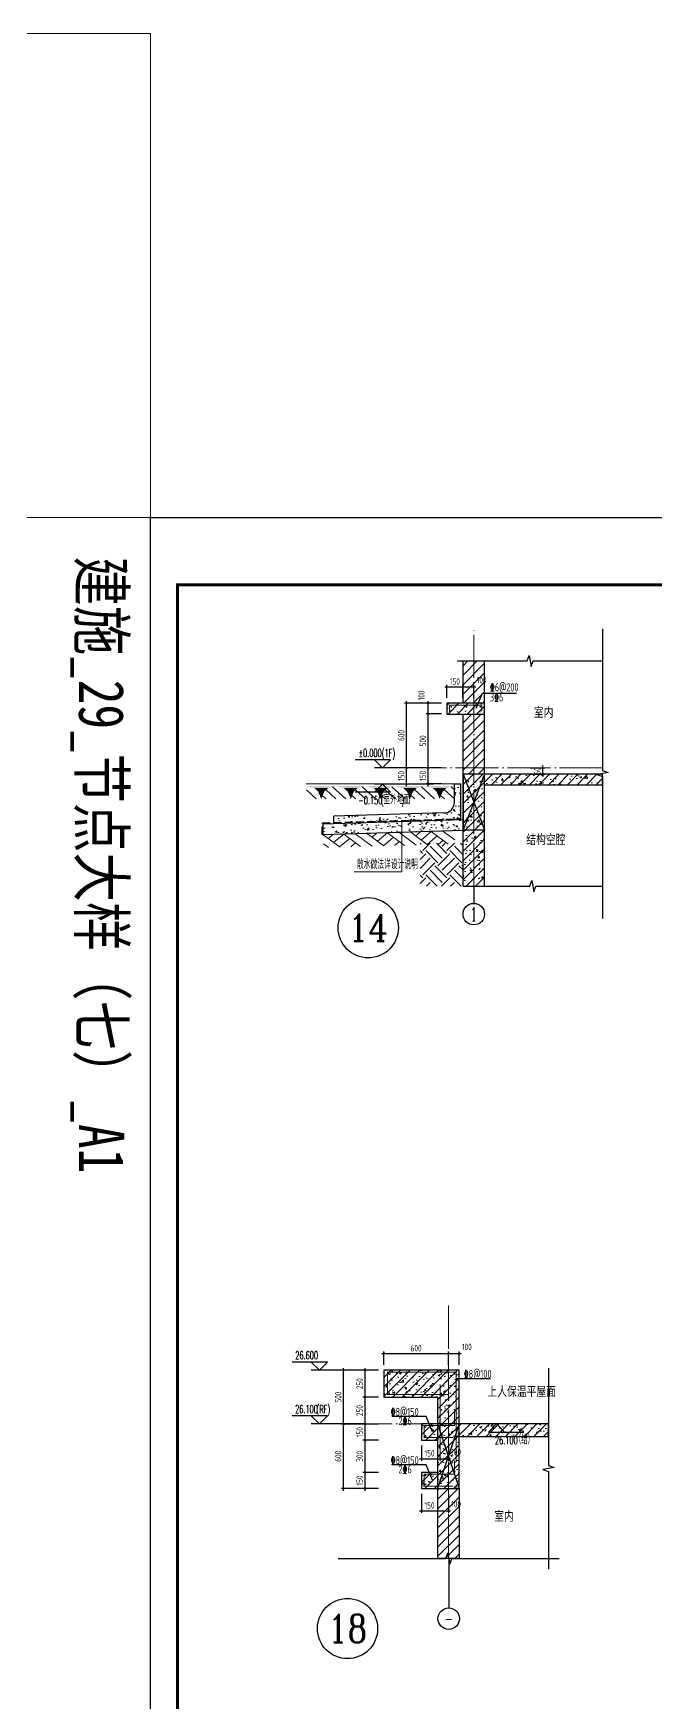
# Model space of a CAD drawing. Extents: x -812054 to 22247, y -644080 to 1003627.
# Drawn here: x -25405 to -19619, y -219673 to -204160 of the extents above; entities that cross this region are included whole.
import ezdxf
from ezdxf.enums import TextEntityAlignment as Align

# ---------------------------------------------------------------- set-up
doc = ezdxf.new("R2010")
doc.units = 0
doc.header["$LTSCALE"] = 1000
doc.linetypes.add('DASH', pattern=[0.35, 0.25, -0.1])
doc.linetypes.add('DOTE', pattern=[2.42, 2, -0.2, 0.02, -0.2])
doc.layers.get('0').update_dxf_attribs({"linetype": 'CONTINUOUS'})
doc.layers.get('DEFPOINTS').update_dxf_attribs({"linetype": 'CONTINUOUS'})
for name, color, linetype in [('A-AXIS_TEXT', 7, 'CONTINUOUS'), ('AXIS', 3, 'CONTINUOUS'), ('COLUMN', 4, 'CONTINUOUS'), ('DIM', 2, 'CONTINUOUS'), ('DIM_ELEV', 3, 'CONTINUOUS'), ('DIM_SYMB', 3, 'CONTINUOUS'), ('PUB_TEXT', 2, 'CONTINUOUS'), ('REIN', 6, 'CONTINUOUS'), ('S-大样-砼线', 7, 'CONTINUOUS'), ('S-引出线', 40, 'CONTINUOUS'), ('TEXT', 2, 'CONTINUOUS'), ('WALL', 5, 'CONTINUOUS'), ('导图字', 7, 'CONTINUOUS')]:
    doc.layers.add(name, color=color, linetype=linetype)
for name, color, linetype, lineweight in [('AXIS_TEXT', 7, 'CONTINUOUS', 20), ('DOTE', 19, 'DOTE', 9), ('PUB_HATCH', 8, 'CONTINUOUS', 9), ('图框', 9, 'CONTINUOUS', 18), ('填充', 251, 'CONTINUOUS', 5), ('平面-排水沟', 86, 'CONTINUOUS', 15), ('立面-中轮廓线', 30, 'CONTINUOUS', 35), ('粉刷', 251, 'CONTINUOUS', 9)]:
    doc.layers.add(name, color=color, linetype=linetype, lineweight=lineweight)
doc.layers.add('yichutu', color=7, linetype='CONTINUOUS', true_color=0xffffff)
doc.styles.add('_TCH_AXIS', font='COMPLEX', dxfattribs={"bigfont": 'GBCBIG'})
doc.styles.add('_TCH_DIM', font='SIMPLEX.shx', dxfattribs={"width": 0.7, "bigfont": 'GBCBIG.shx'})
doc.styles.add('COMPLEX', font='COMPLEX')
doc.styles.add('DIM_FONT_T3', font='SIMPLEX', dxfattribs={"width": 0.705882, "bigfont": 'GBCBIG'})
doc.styles.add('TSSD_DIMENSION', font='Tssdeng.shx', dxfattribs={"width": 0.7, "bigfont": 'tssdchn.shx'})
doc.styles.add('TSSD_REIN', font='tssdeng.shx', dxfattribs={"width": 0.7, "height": 300, "bigfont": 'tssdchn.shx'})
doc.styles.add('w', font='tssdeng.shx', dxfattribs={"width": 0.8, "bigfont": 'tssdchn.shx'})
doc.styles.add('黑体', font='simhei.ttf')
doc.dimstyles.new('TSSD_20_20', dxfattribs={"dimtxt": 60, "dimasz": 20, "dimexe": 20, "dimexo": 50, "dimgap": 20, "dimtad": 1, "dimdec": 0, "dimzin": 0, "dimdsep": 46, "dimtxsty": 'TSSD_DIMENSION', "dimblk": 'ARCHTICK', "dimblk1": 'ARCHTICK', "dimblk2": 'ARCHTICK', "dimcen": 0, "dimdle": 20, "dimclrt": 7, "dimadec": 0, "dimazin": 0, "dimtfac": 1, "dimtdec": 0, "dimtix": 1, "dimtmove": 2, "dimatfit": 3, "dimfxl": 1, "dimtolj": 1, "dimtzin": 0, "dimarcsym": 0})
pattern_1 = [(50, (28072.99, 249033.25), (143.452037, -12.550427), [15, -165]), (355, (28072.99, 249033.25), (-27.750267, 150.438427), [12, -132]), (100.4514, (28084.94, 249032.2), (115.701876, 137.88791), [12.74804, -140.22842]), (46.1842, (28072.99, 249073.25), (213.44821, -33.1038), [22.5, -247.5]), (96.6356, (28090.77, 249070.5), (186.93254, 194.82357), [19.12206, -210.3426]), (351.1842, (28072.99, 249073.25), (186.93239, 194.82372), [18, -198]), (21, (28092.99, 249063.25), (119.38141, -80.52378), [15, -165]), (326, (28092.99, 249063.25), (48.663066, 145.03001), [12, -132]), (71.4514, (28102.93, 249056.54), (168.044526, 64.5061), [12.74804, -140.22842]), (37.5, (28072.986, 249033.25), (2.431971, 66.578771), [0, -130.4, 0, -134, 0, -132.5]), (7.5, (28072.986, 249033.25), (52.613907, 78.882342), [0, -76.4, 0, -127.4, 0, -50.5]), (327.5, (28028.386, 249033.25), (106.764487, -4.510974), [0, -50, 0, -156, 0, -207]), (317.5, (28008.39, 249033.25), (116.637234, 20.020996), [0, -65, 0, -103.6, 0, -147])]
pattern_2 = [(45, (-700045.335, -61179.99), (-44.1941915, 44.1941915), [])]
pattern_3 = [(45, (-700045.335, -61224.87), (-44.194174, 44.194174), []), (50, (-700045.33, -61224.87), (179.315046, -15.688034), [18.75, -206.25]), (355, (-700045.33, -61224.87), (-34.687833, 188.048033), [15, -165]), (100.4514, (-700030.4, -61226.18), (144.627345, 172.359886), [15.935047, -175.28553]), (46.1842, (-700045.33, -61174.87), (266.81026, -41.379754), [28.125, -309.375]), (96.6356, (-700023.1, -61178.32), (233.66568, 243.52947), [23.90257, -262.92825]), (351.1842, (-700045.33, -61174.87), (233.66549, 243.52965), [22.5, -247.5]), (21, (-700020.33, -61187.37), (149.226763, -100.654723), [18.75, -206.25]), (326, (-700020.33, -61187.37), (60.828833, 181.28751), [15, -165]), (71.4514, (-700007.9, -61195.76), (210.055657, 80.632624), [15.935047, -175.28553]), (37.5, (-700045.335, -61224.87), (3.039964, 83.2234635), [0, -163, 0, -167.5, 0, -165.625]), (7.5, (-700045.335, -61224.87), (65.767384, 98.602928), [0, -95.5, 0, -159.25, 0, -63.125]), (327.5, (-700101.085, -61224.87), (133.455609, -5.638718), [0, -62.5, 0, -195, 0, -258.75]), (317.5, (-700126.08, -61224.87), (145.796542, 25.026246), [0, -81.25, 0, -129.5, 0, -183.75])]

# ---------------------------------------------------------------- blocks, each defined once
blk = doc.blocks.new('GFDDDDRG')
at = {"layer": '图框'}
blk.add_lwpolyline([(923310, -107437), (923310, -159999), (893610, -159999), (893610, -107437)], close=True, dxfattribs=at)
blk.add_lwpolyline([(923310, -107437), (923310, -159999), (893610, -159999), (893610, -107437)], close=True, dxfattribs=at)
at = {"layer": '图框', "const_width": 50}
blk.add_lwpolyline([(894110, -159499), (922810, -159499), (922810, -108687), (894110, -108687)], close=True, dxfattribs=at)
blk = doc.blocks.new('yct-1051-594-26275-14850-25-1002.0')
at = {"layer": 'yichutu', "color": 7, "true_color": 0xffffff}
blk.add_lwpolyline([(0, 0), (0, 14850), (26275, 14850), (26275, 0)], close=True, dxfattribs=at)
blk = doc.blocks.new('$LINEPAT$素土夯实')
at = {"color": 0}
for p, q in [((0, -210), (210, 0)), ((120, -300), (420, 0)), ((420, 0), (608, -188)), ((495, -300), (795, 0)), ((615, 0), (705, -90)), ((210, -210), (300, -300)), ((315, -105), (502, -293)), ((705, -300), (795, -210))]:
    blk.add_line(p, q, dxfattribs=at)
blk = doc.blocks.new('$LinePat$自然土壤')
at = {"color": 0}
for p, q in [((0, -90), (71, -19)), ((0, -300), (211, -89)), ((210, -300), (286, -224)), ((420, -300), (630, -90))]:
    blk.add_line(p, q, dxfattribs=at)
for points in [[(0, 0), (630, 0), (168, -45), (462, -45)], [(168, -45), (462, -45), (252, -132), (378, -132)], [(252, -132), (378, -132), (315, -300)]]:
    blk.add_solid(points, dxfattribs=at)
blk = doc.blocks.new('sanshui')
at = {"layer": '粉刷'}
h = blk.add_hatch(dxfattribs=at)
h.set_pattern_fill('混凝土', color=256, scale=20)
h.set_pattern_definition(pattern_1)
edge = h.paths.add_edge_path()
edge.add_line((346318, 427330), (346258, 427330))
edge.add_line((346258, 427330), (346258, 427160))
edge.add_arc((346158, 427160), 100, 271.7184, 360, ccw=False)
edge.add_line((346161, 427060), (345138, 427030))
edge.add_line((345138, 427030), (345138, 426970))
edge.add_line((345138, 426970), (346318, 427005))
edge.add_line((346318, 427005), (346318, 427330))
h = blk.add_hatch(dxfattribs=at)
h.set_pattern_fill('混凝土', color=256, scale=20)
h.set_pattern_definition(pattern_1)
h.paths.add_polyline_path([(346338, 426896), (346338, 426996), (345038, 426957), (345038, 426857)])
at = {"layer": 'COLUMN'}
for p, q in [((346258, 427330), (346318, 427330)), ((346258, 427160), (346258, 427330)), ((346318, 426995), (346318, 427330)), ((346338, 426996), (345038, 426957)), ((345038, 426857), (345038, 426957)), ((346161, 427060), (345138, 427030)), ((345138, 426960), (345138, 427030)), ((346338, 426896), (345038, 426857))]:
    blk.add_line(p, q, dxfattribs=at)
blk.add_arc((346158, 427160), 100, 271.7184, 0, dxfattribs=at)
at = {"layer": '立面-中轮廓线', "linetype": 'DASH', "ltscale": 0.3}
blk.add_lwpolyline([(345028, 426857), (345028, 426966), (346318, 427005)], dxfattribs=at)
at = {"layer": '粉刷'}
blk.add_line((344881, 427330), (346258, 427330), dxfattribs=at)
at = {"layer": '粉刷', "yscale": 0.4, "zscale": 0.4}
for name, p, xscale, rotation in [('$LinePat$自然土壤', (345157, 427310), -0.4369306507241237, 359.9999999999903), ('$LinePat$自然土壤', (345432, 427310), -0.4369306507241237, 359.9999999999903), ('$LinePat$自然土壤', (345707, 427310), -0.4369306507241237, 359.9999999999903), ('$LinePat$自然土壤', (345983, 427310), -0.4369306507241237, 359.9999999999903), ('$LinePat$自然土壤', (346258, 427310), -0.4369306507241237, 359.9999999999903), ('$LINEPAT$素土夯实', (345444, 426869), -0.5117605352322558, 1.718358001643932), ('$LINEPAT$素土夯实', (345851, 426881), -0.5117605352322558, 1.718358001643932), ('$LINEPAT$素土夯实', (346258, 426893), -0.5117605352322558, 1.718358001643932)]:
    blk.add_blockref(name, p, dxfattribs=dict(at, xscale=xscale, rotation=rotation))
blk = doc.blocks.new('_ArchTick')
at = {"color": 0, "linetype": 'ByBlock', "const_width": 0.15}
blk.add_lwpolyline([(-0.5, -0.5), (0.5, 0.5)], dxfattribs=at)
blk = doc.blocks.new('*D3438')
at = {"layer": 'DEFPOINTS', "color": 0, "transparency": 16777216}
for p in [(-20835, -210985), (-20835, -211045), (-20669, -210985)]:
    blk.add_point(p, dxfattribs=at)
at = {"layer": 'DIM', "color": 0, "lineweight": -2, "transparency": 16777216}
for p, q in [((-20669, -210985), (-20669, -210965)), ((-20785, -210985), (-20649, -210985)), ((-20785, -211045), (-20649, -211045)), ((-20669, -211045), (-20669, -210985)), ((-20669, -211045), (-20669, -211065))]:
    blk.add_line(p, q, dxfattribs=at)
at = {"layer": 'DIM', "color": 0, "lineweight": -2, "transparency": 16777216, "xscale": 20, "yscale": 20, "zscale": 20}
for p, rotation in [((-20669, -210985), 270), ((-20669, -211045), 90)]:
    blk.add_blockref('_ArchTick', p, dxfattribs=dict(at, rotation=rotation))
at = {"layer": 'DIM', "color": 7, "transparency": 16777216, "insert": (-20719, -211015), "char_height": 60, "attachment_point": 5, "rotation": 90, "style": 'TSSD_DIMENSION'}
blk.add_mtext('\\A1;60', dxfattribs=at)
blk = doc.blocks.new('*D3439')
at = {"layer": 'DEFPOINTS', "color": 0, "transparency": 16777216}
for p in [(-22521, -217084), (-22221, -217084), (-22221, -217684)]:
    blk.add_point(p, dxfattribs=at)
at = {"layer": 'DIM', "color": 0, "lineweight": -2, "transparency": 16777216}
for p, q in [((-22271, -217084), (-22541, -217084)), ((-22521, -217704), (-22521, -217064)), ((-22271, -217684), (-22541, -217684))]:
    blk.add_line(p, q, dxfattribs=at)
at = {"layer": 'DIM', "color": 0, "lineweight": -2, "transparency": 16777216, "xscale": 20, "yscale": 20, "zscale": 20}
for p, rotation in [((-22521, -217084), 90), ((-22521, -217684), 270)]:
    blk.add_blockref('_ArchTick', p, dxfattribs=dict(at, rotation=rotation))
at = {"layer": 'DIM', "color": 7, "transparency": 16777216, "insert": (-22571, -217384), "char_height": 60, "attachment_point": 5, "rotation": 90, "style": 'TSSD_DIMENSION'}
blk.add_mtext('\\A1;600', dxfattribs=at)
blk = doc.blocks.new('*D3440')
at = {"layer": 'DEFPOINTS', "color": 0, "transparency": 16777216}
for p in [(-22521, -216584), (-22221, -216584), (-22221, -217084)]:
    blk.add_point(p, dxfattribs=at)
at = {"layer": 'DIM', "color": 0, "lineweight": -2, "transparency": 16777216}
for p, q in [((-22521, -217104), (-22521, -216564)), ((-22271, -216584), (-22541, -216584)), ((-22271, -217084), (-22541, -217084))]:
    blk.add_line(p, q, dxfattribs=at)
at = {"layer": 'DIM', "color": 0, "lineweight": -2, "transparency": 16777216, "xscale": 20, "yscale": 20, "zscale": 20}
for p, rotation in [((-22521, -216584), 90), ((-22521, -217084), 270)]:
    blk.add_blockref('_ArchTick', p, dxfattribs=dict(at, rotation=rotation))
at = {"layer": 'DIM', "color": 7, "transparency": 16777216, "insert": (-22571, -216834), "char_height": 60, "attachment_point": 5, "rotation": 90, "style": 'TSSD_DIMENSION'}
blk.add_mtext('\\A1;500', dxfattribs=at)
blk = doc.blocks.new('*D3441')
at = {"layer": 'DEFPOINTS', "color": 0, "transparency": 16777216}
for p in [(-21796, -217234), (-21646, -217234), (-21646, -217406)]:
    blk.add_point(p, dxfattribs=at)
at = {"layer": 'DIM', "color": 0, "lineweight": -2, "transparency": 16777216}
for p, q in [((-21796, -217284), (-21796, -217426)), ((-21646, -217284), (-21646, -217426)), ((-21816, -217406), (-21626, -217406))]:
    blk.add_line(p, q, dxfattribs=at)
at = {"layer": 'DIM', "color": 0, "lineweight": -2, "transparency": 16777216, "xscale": 20, "yscale": 20, "zscale": 20, "rotation": 180}
blk.add_blockref('_ArchTick', (-21796, -217406), dxfattribs=at)
at = {"layer": 'DIM', "color": 0, "lineweight": -2, "transparency": 16777216, "xscale": 20, "yscale": 20, "zscale": 20}
blk.add_blockref('_ArchTick', (-21646, -217406), dxfattribs=at)
at = {"layer": 'DIM', "color": 7, "transparency": 16777216, "insert": (-21721, -217356), "char_height": 60, "attachment_point": 5, "style": 'TSSD_DIMENSION'}
blk.add_mtext('\\A1;150', dxfattribs=at)
blk = doc.blocks.new('*D3442')
at = {"layer": 'DEFPOINTS', "color": 0, "transparency": 16777216}
for p in [(-21646, -217234), (-21546, -217234), (-21546, -217406)]:
    blk.add_point(p, dxfattribs=at)
at = {"layer": 'DIM', "color": 0, "lineweight": -2, "transparency": 16777216}
for p, q in [((-21646, -217284), (-21646, -217426)), ((-21546, -217284), (-21546, -217426)), ((-21666, -217406), (-21526, -217406))]:
    blk.add_line(p, q, dxfattribs=at)
at = {"layer": 'DIM', "color": 0, "lineweight": -2, "transparency": 16777216, "xscale": 20, "yscale": 20, "zscale": 20, "rotation": 180}
blk.add_blockref('_ArchTick', (-21646, -217406), dxfattribs=at)
at = {"layer": 'DIM', "color": 0, "lineweight": -2, "transparency": 16777216, "xscale": 20, "yscale": 20, "zscale": 20}
blk.add_blockref('_ArchTick', (-21546, -217406), dxfattribs=at)
at = {"layer": 'DIM', "color": 7, "transparency": 16777216, "insert": (-21474, -217343), "char_height": 60, "attachment_point": 5, "style": 'TSSD_DIMENSION'}
blk.add_mtext('\\A1;100', dxfattribs=at)
blk = doc.blocks.new('*D3443')
at = {"layer": 'DEFPOINTS', "color": 0, "transparency": 16777216}
for p in [(-21546, -216430), (-22146, -216584), (-21546, -216584)]:
    blk.add_point(p, dxfattribs=at)
at = {"layer": 'DIM', "color": 0, "lineweight": -2, "transparency": 16777216}
for p, q in [((-22146, -216534), (-22146, -216410)), ((-21546, -216534), (-21546, -216410)), ((-22166, -216430), (-21526, -216430))]:
    blk.add_line(p, q, dxfattribs=at)
at = {"layer": 'DIM', "color": 0, "lineweight": -2, "transparency": 16777216, "xscale": 20, "yscale": 20, "zscale": 20, "rotation": 180}
blk.add_blockref('_ArchTick', (-22146, -216430), dxfattribs=at)
at = {"layer": 'DIM', "color": 0, "lineweight": -2, "transparency": 16777216, "xscale": 20, "yscale": 20, "zscale": 20}
blk.add_blockref('_ArchTick', (-21546, -216430), dxfattribs=at)
at = {"layer": 'DIM', "color": 7, "transparency": 16777216, "insert": (-21846, -216380), "char_height": 60, "attachment_point": 5, "style": 'TSSD_DIMENSION'}
blk.add_mtext('\\A1;600', dxfattribs=at)
blk = doc.blocks.new('*D3444')
at = {"layer": 'DEFPOINTS', "color": 0, "transparency": 16777216}
for p in [(-21446, -216430), (-21546, -216584), (-21446, -216584)]:
    blk.add_point(p, dxfattribs=at)
at = {"layer": 'DIM', "color": 0, "lineweight": -2, "transparency": 16777216}
for p, q in [((-21546, -216534), (-21546, -216410)), ((-21446, -216534), (-21446, -216410)), ((-21566, -216430), (-21426, -216430))]:
    blk.add_line(p, q, dxfattribs=at)
at = {"layer": 'DIM', "color": 0, "lineweight": -2, "transparency": 16777216, "xscale": 20, "yscale": 20, "zscale": 20, "rotation": 180}
blk.add_blockref('_ArchTick', (-21546, -216430), dxfattribs=at)
at = {"layer": 'DIM', "color": 0, "lineweight": -2, "transparency": 16777216, "xscale": 20, "yscale": 20, "zscale": 20}
blk.add_blockref('_ArchTick', (-21446, -216430), dxfattribs=at)
at = {"layer": 'DIM', "color": 7, "transparency": 16777216, "insert": (-21374, -216367), "char_height": 60, "attachment_point": 5, "style": 'TSSD_DIMENSION'}
blk.add_mtext('\\A1;100', dxfattribs=at)
blk = doc.blocks.new('*D3445')
at = {"layer": 'DEFPOINTS', "color": 0, "transparency": 16777216}
for p in [(-21796, -217684), (-21646, -217684), (-21646, -217890)]:
    blk.add_point(p, dxfattribs=at)
at = {"layer": 'DIM', "color": 0, "lineweight": -2, "transparency": 16777216}
for p, q in [((-21796, -217734), (-21796, -217910)), ((-21646, -217734), (-21646, -217910)), ((-21816, -217890), (-21626, -217890))]:
    blk.add_line(p, q, dxfattribs=at)
at = {"layer": 'DIM', "color": 0, "lineweight": -2, "transparency": 16777216, "xscale": 20, "yscale": 20, "zscale": 20, "rotation": 180}
blk.add_blockref('_ArchTick', (-21796, -217890), dxfattribs=at)
at = {"layer": 'DIM', "color": 0, "lineweight": -2, "transparency": 16777216, "xscale": 20, "yscale": 20, "zscale": 20}
blk.add_blockref('_ArchTick', (-21646, -217890), dxfattribs=at)
at = {"layer": 'DIM', "color": 7, "transparency": 16777216, "insert": (-21721, -217840), "char_height": 60, "attachment_point": 5, "style": 'TSSD_DIMENSION'}
blk.add_mtext('\\A1;150', dxfattribs=at)
blk = doc.blocks.new('*D3446')
at = {"layer": 'DEFPOINTS', "color": 0, "transparency": 16777216}
for p in [(-21646, -217684), (-21546, -217684), (-21546, -217890)]:
    blk.add_point(p, dxfattribs=at)
at = {"layer": 'DIM', "color": 0, "lineweight": -2, "transparency": 16777216}
for p, q in [((-21646, -217734), (-21646, -217910)), ((-21546, -217734), (-21546, -217910)), ((-21666, -217890), (-21526, -217890))]:
    blk.add_line(p, q, dxfattribs=at)
at = {"layer": 'DIM', "color": 0, "lineweight": -2, "transparency": 16777216, "xscale": 20, "yscale": 20, "zscale": 20, "rotation": 180}
blk.add_blockref('_ArchTick', (-21646, -217890), dxfattribs=at)
at = {"layer": 'DIM', "color": 0, "lineweight": -2, "transparency": 16777216, "xscale": 20, "yscale": 20, "zscale": 20}
blk.add_blockref('_ArchTick', (-21546, -217890), dxfattribs=at)
at = {"layer": 'DIM', "color": 7, "transparency": 16777216, "insert": (-21474, -217828), "char_height": 60, "attachment_point": 5, "style": 'TSSD_DIMENSION'}
blk.add_mtext('\\A1;100', dxfattribs=at)
blk = doc.blocks.new('*D3447')
at = {"layer": 'DEFPOINTS', "color": 0, "transparency": 16777216}
for p in [(-22321, -216584), (-22146, -216584), (-22146, -216834)]:
    blk.add_point(p, dxfattribs=at)
at = {"layer": 'DIM', "color": 0, "lineweight": -2, "transparency": 16777216}
for p, q in [((-22321, -216854), (-22321, -216564)), ((-22196, -216584), (-22341, -216584)), ((-22196, -216834), (-22341, -216834))]:
    blk.add_line(p, q, dxfattribs=at)
at = {"layer": 'DIM', "color": 0, "lineweight": -2, "transparency": 16777216, "xscale": 20, "yscale": 20, "zscale": 20}
for p, rotation in [((-22321, -216584), 90), ((-22321, -216834), 270)]:
    blk.add_blockref('_ArchTick', p, dxfattribs=dict(at, rotation=rotation))
at = {"layer": 'DIM', "color": 7, "transparency": 16777216, "insert": (-22371, -216709), "char_height": 60, "attachment_point": 5, "rotation": 90, "style": 'TSSD_DIMENSION'}
blk.add_mtext('\\A1;250', dxfattribs=at)
blk = doc.blocks.new('*D3448')
at = {"layer": 'DEFPOINTS', "color": 0, "transparency": 16777216}
for p in [(-22321, -216834), (-22146, -216834), (-22146, -217084)]:
    blk.add_point(p, dxfattribs=at)
at = {"layer": 'DIM', "color": 0, "lineweight": -2, "transparency": 16777216}
for p, q in [((-22196, -216834), (-22341, -216834)), ((-22321, -217104), (-22321, -216814)), ((-22196, -217084), (-22341, -217084))]:
    blk.add_line(p, q, dxfattribs=at)
at = {"layer": 'DIM', "color": 0, "lineweight": -2, "transparency": 16777216, "xscale": 20, "yscale": 20, "zscale": 20}
for p, rotation in [((-22321, -216834), 90), ((-22321, -217084), 270)]:
    blk.add_blockref('_ArchTick', p, dxfattribs=dict(at, rotation=rotation))
at = {"layer": 'DIM', "color": 7, "transparency": 16777216, "insert": (-22371, -216959), "char_height": 60, "attachment_point": 5, "rotation": 90, "style": 'TSSD_DIMENSION'}
blk.add_mtext('\\A1;250', dxfattribs=at)
blk = doc.blocks.new('*D3449')
at = {"layer": 'DEFPOINTS', "color": 0, "transparency": 16777216}
for p in [(-22321, -217084), (-22146, -217084), (-22146, -217234)]:
    blk.add_point(p, dxfattribs=at)
at = {"layer": 'DIM', "color": 0, "lineweight": -2, "transparency": 16777216}
for p, q in [((-22196, -217084), (-22341, -217084)), ((-22321, -217254), (-22321, -217064)), ((-22196, -217234), (-22341, -217234))]:
    blk.add_line(p, q, dxfattribs=at)
at = {"layer": 'DIM', "color": 0, "lineweight": -2, "transparency": 16777216, "xscale": 20, "yscale": 20, "zscale": 20}
for p, rotation in [((-22321, -217084), 90), ((-22321, -217234), 270)]:
    blk.add_blockref('_ArchTick', p, dxfattribs=dict(at, rotation=rotation))
at = {"layer": 'DIM', "color": 7, "transparency": 16777216, "insert": (-22371, -217159), "char_height": 60, "attachment_point": 5, "rotation": 90, "style": 'TSSD_DIMENSION'}
blk.add_mtext('\\A1;150', dxfattribs=at)
blk = doc.blocks.new('*D3450')
at = {"layer": 'DEFPOINTS', "color": 0, "transparency": 16777216}
for p in [(-22321, -217234), (-22146, -217234), (-22146, -217534)]:
    blk.add_point(p, dxfattribs=at)
at = {"layer": 'DIM', "color": 0, "lineweight": -2, "transparency": 16777216}
for p, q in [((-22196, -217234), (-22341, -217234)), ((-22321, -217554), (-22321, -217214)), ((-22196, -217534), (-22341, -217534))]:
    blk.add_line(p, q, dxfattribs=at)
at = {"layer": 'DIM', "color": 0, "lineweight": -2, "transparency": 16777216, "xscale": 20, "yscale": 20, "zscale": 20}
for p, rotation in [((-22321, -217234), 90), ((-22321, -217534), 270)]:
    blk.add_blockref('_ArchTick', p, dxfattribs=dict(at, rotation=rotation))
at = {"layer": 'DIM', "color": 7, "transparency": 16777216, "insert": (-22371, -217384), "char_height": 60, "attachment_point": 5, "rotation": 90, "style": 'TSSD_DIMENSION'}
blk.add_mtext('\\A1;300', dxfattribs=at)
blk = doc.blocks.new('*D3451')
at = {"layer": 'DEFPOINTS', "color": 0, "transparency": 16777216}
for p in [(-22321, -217534), (-22146, -217534), (-22146, -217684)]:
    blk.add_point(p, dxfattribs=at)
at = {"layer": 'DIM', "color": 0, "lineweight": -2, "transparency": 16777216}
for p, q in [((-22196, -217534), (-22341, -217534)), ((-22321, -217704), (-22321, -217514)), ((-22196, -217684), (-22341, -217684))]:
    blk.add_line(p, q, dxfattribs=at)
at = {"layer": 'DIM', "color": 0, "lineweight": -2, "transparency": 16777216, "xscale": 20, "yscale": 20, "zscale": 20}
for p, rotation in [((-22321, -217534), 90), ((-22321, -217684), 270)]:
    blk.add_blockref('_ArchTick', p, dxfattribs=dict(at, rotation=rotation))
at = {"layer": 'DIM', "color": 7, "transparency": 16777216, "insert": (-22371, -217609), "char_height": 60, "attachment_point": 5, "rotation": 90, "style": 'TSSD_DIMENSION'}
blk.add_mtext('\\A1;150', dxfattribs=at)
blk = doc.blocks.new('*D3550')
at = {"layer": 'DEFPOINTS', "color": 0, "transparency": 16777216}
for p in [(-21410, -210233), (-21560, -210385), (-21410, -210385)]:
    blk.add_point(p, dxfattribs=at)
at = {"layer": 'DIM', "color": 0, "lineweight": -2, "transparency": 16777216}
for p, q in [((-21580, -210233), (-21390, -210233)), ((-21560, -210335), (-21560, -210213)), ((-21410, -210335), (-21410, -210213))]:
    blk.add_line(p, q, dxfattribs=at)
at = {"layer": 'DIM', "color": 0, "lineweight": -2, "transparency": 16777216, "xscale": 20, "yscale": 20, "zscale": 20, "rotation": 180}
blk.add_blockref('_ArchTick', (-21560, -210233), dxfattribs=at)
at = {"layer": 'DIM', "color": 0, "lineweight": -2, "transparency": 16777216, "xscale": 20, "yscale": 20, "zscale": 20}
blk.add_blockref('_ArchTick', (-21410, -210233), dxfattribs=at)
at = {"layer": 'DIM', "color": 7, "transparency": 16777216, "insert": (-21485, -210183), "char_height": 60, "attachment_point": 5, "style": 'TSSD_DIMENSION'}
blk.add_mtext('\\A1;150', dxfattribs=at)
blk = doc.blocks.new('*D3551')
at = {"layer": 'DEFPOINTS', "color": 0, "transparency": 16777216}
for p in [(-21310, -210233), (-21410, -210385), (-21310, -210385)]:
    blk.add_point(p, dxfattribs=at)
at = {"layer": 'DIM', "color": 0, "lineweight": -2, "transparency": 16777216}
for p, q in [((-21430, -210233), (-21290, -210233)), ((-21410, -210335), (-21410, -210213)), ((-21310, -210335), (-21310, -210213))]:
    blk.add_line(p, q, dxfattribs=at)
at = {"layer": 'DIM', "color": 0, "lineweight": -2, "transparency": 16777216, "xscale": 20, "yscale": 20, "zscale": 20, "rotation": 180}
blk.add_blockref('_ArchTick', (-21410, -210233), dxfattribs=at)
at = {"layer": 'DIM', "color": 0, "lineweight": -2, "transparency": 16777216, "xscale": 20, "yscale": 20, "zscale": 20}
blk.add_blockref('_ArchTick', (-21310, -210233), dxfattribs=at)
at = {"layer": 'DIM', "color": 7, "transparency": 16777216, "insert": (-21237, -210171), "char_height": 60, "attachment_point": 5, "style": 'TSSD_DIMENSION'}
blk.add_mtext('\\A1;100', dxfattribs=at)
blk = doc.blocks.new('*D3552')
at = {"layer": 'DEFPOINTS', "color": 0, "transparency": 16777216}
for p in [(-21734, -210385), (-21560, -210385), (-21560, -210485)]:
    blk.add_point(p, dxfattribs=at)
at = {"layer": 'DIM', "color": 0, "lineweight": -2, "transparency": 16777216}
for p, q in [((-21610, -210385), (-21754, -210385)), ((-21610, -210485), (-21754, -210485)), ((-21734, -210505), (-21734, -210365))]:
    blk.add_line(p, q, dxfattribs=at)
at = {"layer": 'DIM', "color": 0, "lineweight": -2, "transparency": 16777216, "xscale": 20, "yscale": 20, "zscale": 20}
for p, rotation in [((-21734, -210385), 90), ((-21734, -210485), 270)]:
    blk.add_blockref('_ArchTick', p, dxfattribs=dict(at, rotation=rotation))
at = {"layer": 'DIM', "color": 7, "transparency": 16777216, "insert": (-21797, -210313), "char_height": 60, "attachment_point": 5, "rotation": 90, "style": 'TSSD_DIMENSION'}
blk.add_mtext('\\A1;100', dxfattribs=at)
blk = doc.blocks.new('*D3553')
at = {"layer": 'DEFPOINTS', "color": 0, "transparency": 16777216}
for p in [(-21734, -210485), (-21560, -210485), (-21560, -210985)]:
    blk.add_point(p, dxfattribs=at)
at = {"layer": 'DIM', "color": 0, "lineweight": -2, "transparency": 16777216}
for p, q in [((-21610, -210485), (-21754, -210485)), ((-21734, -211005), (-21734, -210465)), ((-21610, -210985), (-21754, -210985))]:
    blk.add_line(p, q, dxfattribs=at)
at = {"layer": 'DIM', "color": 0, "lineweight": -2, "transparency": 16777216, "xscale": 20, "yscale": 20, "zscale": 20}
for p, rotation in [((-21734, -210485), 90), ((-21734, -210985), 270)]:
    blk.add_blockref('_ArchTick', p, dxfattribs=dict(at, rotation=rotation))
at = {"layer": 'DIM', "color": 7, "transparency": 16777216, "insert": (-21784, -210735), "char_height": 60, "attachment_point": 5, "rotation": 90, "style": 'TSSD_DIMENSION'}
blk.add_mtext('\\A1;500', dxfattribs=at)
blk = doc.blocks.new('*D3554')
at = {"layer": 'DEFPOINTS', "color": 0, "transparency": 16777216}
for p in [(-21734, -210985), (-21560, -210985), (-21560, -211135)]:
    blk.add_point(p, dxfattribs=at)
at = {"layer": 'DIM', "color": 0, "lineweight": -2, "transparency": 16777216}
for p, q in [((-21734, -211155), (-21734, -210965)), ((-21610, -210985), (-21754, -210985)), ((-21610, -211135), (-21754, -211135))]:
    blk.add_line(p, q, dxfattribs=at)
at = {"layer": 'DIM', "color": 0, "lineweight": -2, "transparency": 16777216, "xscale": 20, "yscale": 20, "zscale": 20}
for p, rotation in [((-21734, -210985), 90), ((-21734, -211135), 270)]:
    blk.add_blockref('_ArchTick', p, dxfattribs=dict(at, rotation=rotation))
at = {"layer": 'DIM', "color": 7, "transparency": 16777216, "insert": (-21784, -211060), "char_height": 60, "attachment_point": 5, "rotation": 90, "style": 'TSSD_DIMENSION'}
blk.add_mtext('\\A1;150', dxfattribs=at)
blk = doc.blocks.new('*D3572')
at = {"layer": 'DEFPOINTS', "color": 0, "transparency": 16777216}
for p in [(-21934, -210985), (-21634, -210985), (-21634, -211136)]:
    blk.add_point(p, dxfattribs=at)
at = {"layer": 'DIM', "color": 0, "lineweight": -2, "transparency": 16777216}
for p, q in [((-21934, -211156), (-21934, -210965)), ((-21684, -210985), (-21954, -210985)), ((-21684, -211136), (-21954, -211136))]:
    blk.add_line(p, q, dxfattribs=at)
at = {"layer": 'DIM', "color": 0, "lineweight": -2, "transparency": 16777216, "xscale": 20, "yscale": 20, "zscale": 20}
for p, rotation in [((-21934, -210985), 90), ((-21934, -211136), 270)]:
    blk.add_blockref('_ArchTick', p, dxfattribs=dict(at, rotation=rotation))
at = {"layer": 'DIM', "color": 7, "transparency": 16777216, "insert": (-21984, -211061), "char_height": 60, "attachment_point": 5, "rotation": 90, "style": 'TSSD_DIMENSION'}
blk.add_mtext('\\A1;150', dxfattribs=at)
blk = doc.blocks.new('*D3573')
at = {"layer": 'DEFPOINTS', "color": 0, "transparency": 16777216}
for p in [(-21934, -210385), (-21634, -210385), (-21634, -210985)]:
    blk.add_point(p, dxfattribs=at)
at = {"layer": 'DIM', "color": 0, "lineweight": -2, "transparency": 16777216}
for p, q in [((-21684, -210385), (-21954, -210385)), ((-21934, -211005), (-21934, -210365)), ((-21684, -210985), (-21954, -210985))]:
    blk.add_line(p, q, dxfattribs=at)
at = {"layer": 'DIM', "color": 0, "lineweight": -2, "transparency": 16777216, "xscale": 20, "yscale": 20, "zscale": 20}
for p, rotation in [((-21934, -210385), 90), ((-21934, -210985), 270)]:
    blk.add_blockref('_ArchTick', p, dxfattribs=dict(at, rotation=rotation))
at = {"layer": 'DIM', "color": 7, "transparency": 16777216, "insert": (-21984, -210685), "char_height": 60, "attachment_point": 5, "rotation": 90, "style": 'TSSD_DIMENSION'}
blk.add_mtext('\\A1;600', dxfattribs=at)
blk = doc.blocks.new('_AXISO')
blk.add_circle((0, 0), 0.5)
at = {"layer": 'A-AXIS_TEXT', "style": 'COMPLEX', "width": 1.041667}
blk.add_attdef('A', text='', height=0.56, dxfattribs=at).set_placement((-0.25, -0.28), (0.25, -0.28), align=Align.FIT)
blk = doc.blocks.new('20210809.04121594')
at = {"layer": 'REIN', "const_width": 9}
blk.add_lwpolyline([(87155, 67699), (87155, 67763), (87458, 67763), (87458, 67705)], dxfattribs=at)
at = {"layer": 'REIN', "const_width": 8}
for points in [[(87168, 67748, 1), (87176, 67748, 1)], [(87310, 67748, 1), (87318, 67748, 1)], [(87439, 67748, 1), (87447, 67748, 1)]]:
    blk.add_lwpolyline(points, format="xyb", close=True, dxfattribs=at)
at = {"layer": 'S-大样-砼线'}
for p, q in [((87282, 67121), (87482, 66606)), ((87482, 67121), (87282, 66606))]:
    blk.add_line(p, q, dxfattribs=at)
blk.add_lwpolyline([(87482, 67121), (87282, 67121), (87282, 66606), (87482, 66606)], close=True, dxfattribs=at)
at = {"layer": 'S-引出线'}
blk.add_lwpolyline([(87404, 67734), (87462, 67875), (87780, 67875)], dxfattribs=at)
at = {"layer": 'TEXT', "style": 'w', "width": 0.7}
for s, p in [('%%1326@200', (87532, 67892)), ('3%%1326', (87532, 67798))]:
    blk.add_text(s, height=75, rotation=0, dxfattribs=at).set_placement(p)
blk = doc.blocks.new('20210809.04161054')
at = {"layer": 'REIN', "const_width": 9}
for points in [[(87718, 67455), (87155, 67455), (87155, 67663), (87796, 67663), (87796, 66828)], [(87645, 66834), (87645, 67549)], [(87780, 67289), (87780, 67166), (87496, 67166), (87496, 67054), (87768, 67054)], [(87780, 66839), (87780, 66716), (87496, 66716), (87496, 66604), (87768, 66604)]]:
    blk.add_lwpolyline(points, dxfattribs=at)
at = {"layer": 'REIN', "const_width": 8}
for points in [[(87169, 67644, 1), (87177, 67644, 1)], [(87327, 67649, 1), (87335, 67649, 1)], [(87504, 67649, 1), (87512, 67649, 1)], [(87654, 67646, 1), (87662, 67646, 1)], [(87775, 67646, 1), (87783, 67646, 1)], [(87775, 67478, 1), (87783, 67478, 1)], [(87169, 67466, 1), (87177, 67466, 1)], [(87327, 67471, 1), (87335, 67471, 1)], [(87501, 67471, 1), (87509, 67471, 1)], [(87652, 67466, 1), (87660, 67466, 1)], [(87654, 67313, 1), (87662, 67313, 1)], [(87775, 67313, 1), (87783, 67313, 1)], [(87506, 67153, 1), (87514, 67153, 1)], [(87506, 67070, 1), (87514, 67070, 1)], [(87506, 66703, 1), (87514, 66703, 1)], [(87506, 66620, 1), (87514, 66620, 1)]]:
    blk.add_lwpolyline(points, format="xyb", close=True, dxfattribs=at)
at = {"layer": 'S-大样-砼线'}
for p, q in [((87622, 67181), (87822, 66581)), ((87822, 67181), (87622, 66581))]:
    blk.add_line(p, q, dxfattribs=at)
blk.add_lwpolyline([(87822, 67181), (87622, 67181), (87622, 66581), (87822, 66581)], close=True, dxfattribs=at)
at = {"layer": 'S-引出线'}
for points in [[(88114, 67602), (87796, 67602)], [(87575, 67109), (87517, 67250), (87199, 67250)], [(87575, 66659), (87517, 66800), (87199, 66800)]]:
    blk.add_lwpolyline(points, dxfattribs=at)
at = {"layer": 'TEXT', "color": 1, "style": 'TSSD_REIN', "width": 0.7}
blk.add_text('%%1328@100', height=75, rotation=0, dxfattribs=at).set_placement((87866, 67609))
at = {"layer": 'TEXT', "style": 'TSSD_REIN', "width": 0.7}
for s, p in [('%%1328@150', (87186, 67256)), ('2%%1326', (87258, 67172)), ('%%1328@150', (87186, 66806)), ('2%%1326', (87258, 66722))]:
    blk.add_text(s, height=75, rotation=0, dxfattribs=at).set_placement(p)

msp = doc.modelspace()

# ---------------------------------------------------------------- hatches: boundary and pattern name
at = {"layer": 'PUB_HATCH'}
h = msp.add_hatch(dxfattribs=at)
h.set_pattern_fill('普通砖', color=256, scale=25, style=0)
h.set_pattern_definition(pattern_2)
h.paths.add_polyline_path([(-21209.83, -210385.49), (-21209.83, -209992.7), (-21409.83, -209992.7), (-21409.83, -210385.49)])
h = msp.add_hatch(dxfattribs=at)
h.set_pattern_fill('钢筋混凝土', color=256, scale=25, style=0)
h.set_pattern_definition(pattern_3)
h.paths.add_polyline_path([(-21209.83, -210485.49), (-21209.83, -210385.49), (-21559.83, -210385.49), (-21559.83, -210485.49)])
h = msp.add_hatch(dxfattribs=at)
h.set_pattern_fill('普通砖', color=256, scale=25, style=0)
h.set_pattern_definition(pattern_2)
h.paths.add_polyline_path([(-21409.83, -211045.49), (-21209.83, -211045.49), (-21209.83, -210485.49), (-21409.83, -210485.49)])
h = msp.add_hatch(dxfattribs=at)
h.set_pattern_fill('钢筋混凝土', color=256, scale=25, style=0)
h.set_pattern_definition(pattern_3)
h.paths.add_polyline_path([(-21209.86, -212085.5), (-21209.83, -211145.49), (-21409.83, -211045.49), (-21409.86, -212085.49)])
h = msp.add_hatch(dxfattribs=at)
h.set_pattern_fill('钢筋混凝土', color=256, scale=25, style=0)
h.set_pattern_definition(pattern_3)
h.paths.add_polyline_path([(-20111.31, -211045.49), (-21409.83, -211045.49), (-21209.83, -211145.49), (-20111.31, -211145.49)])
h = msp.add_hatch(dxfattribs=at)
h.set_pattern_fill('钢筋混凝土', color=256, scale=25, style=0)
h.set_pattern_definition(pattern_3)
h.paths.add_polyline_path([(-21446.1, -217683.69), (-21446.1, -216583.69), (-22146.1, -216583.69), (-22146.1, -216833.69), (-21646.1, -216833.69), (-21646.1, -217083.69), (-21796.1, -217083.69), (-21796.1, -217233.69), (-21646.1, -217233.69), (-21646.1, -217533.69), (-21796.1, -217533.69), (-21796.1, -217683.69)])
h = msp.add_hatch(dxfattribs=at)
h.set_pattern_fill('钢筋混凝土', color=256, scale=25, style=0)
h.set_pattern_definition(pattern_3)
h.paths.add_polyline_path([(-21446.1, -217083.69), (-21446.1, -217203.69), (-20615.87, -217203.69), (-20615.87, -217083.69)])
h = msp.add_hatch(dxfattribs=at)
h.set_pattern_fill('普通砖', color=256, scale=25, style=0)
h.set_pattern_definition(pattern_2)
h.paths.add_polyline_path([(-21446.1, -217683.69), (-21546.13, -217683.69), (-21646.05, -217683.69), (-21646.05, -218333.31), (-21446.05, -218333.31), (-21446.05, -217683.69)])
at = {"layer": '填充'}
h = msp.add_hatch(dxfattribs=at)
h.set_pattern_fill('EARTH', color=250, scale=50, angle=45, style=0)
h.set_pattern_definition([(45, (-1136908.1, -667278.86), (0, 224.506403), [158.75, -158.75]), (45, (-1136950.2, -667236.77), (0, 224.506403), [158.75, -158.75]), (45, (-1136992.3, -667194.68), (0, 224.506403), [158.75, -158.75]), (135, (-1136992.3, -667166.61), (-224.506403, 0), [158.75, -158.75]), (135, (-1136950.2, -667124.52), (-224.506403, 0), [158.75, -158.75]), (135, (-1136908.1, -667082.42), (-224.506403, 0), [158.75, -158.75])])
h.paths.add_polyline_path([(-21409.83, -211685.5), (-21809.83, -211685.5), (-21809.83, -212085.5), (-21409.83, -212085.5)])

# ---------------------------------------------------------------- linework, layer by layer
at = {"layer": 'AXIS'}
for p, q in [((-21309.94, -212085.5), (-21309.94, -212244.89)), ((-21542.5, -218333.31), (-21542.5, -218792.7))]:
    msp.add_line(p, q, dxfattribs=at)
at = {"layer": 'AXIS', "color": 6}
for centre in [(-22291.19, -212472.07), (-22483.75, -218984.53)]:
    msp.add_circle(centre, 280, dxfattribs=at)
at = {"layer": 'DIM_ELEV'}
for p, q in [((-22084.44, -210910.49), (-22412.44, -210910.49)), ((-22159.44, -210985.49), (-22234.44, -210910.49)), ((-22159.44, -210985.49), (-22084.44, -210910.49)), ((-21734.44, -210985.49), (-22234.44, -210985.49)), ((-22084.44, -211210.96), (-22412.44, -211210.96)), ((-22159.44, -211135.96), (-22234.44, -211210.96)), ((-21734.44, -211135.96), (-22234.44, -211135.96)), ((-22159.44, -211135.96), (-22084.44, -211210.96)), ((-22670.71, -216508.69), (-22998.71, -216508.69)), ((-22745.71, -216583.69), (-22820.71, -216508.69)), ((-22745.71, -216583.69), (-22670.71, -216508.69)), ((-22320.71, -216583.69), (-22820.71, -216583.69)), ((-22670.71, -217008.69), (-22998.71, -217008.69)), ((-22745.71, -217083.69), (-22820.71, -217008.69)), ((-22745.71, -217083.69), (-22670.71, -217008.69)), ((-22320.71, -217083.69), (-22820.71, -217083.69))]:
    msp.add_line(p, q, dxfattribs=at)
at = {"layer": 'DIM_ELEV', "color": 3}
for p, q in [((-21098.6, -217083.69), (-21173.6, -217158.69)), ((-21173.6, -217158.69), (-20845.6, -217158.69)), ((-21098.6, -217083.69), (-21023.6, -217158.69))]:
    msp.add_line(p, q, dxfattribs=at)
at = {"layer": 'DIM_SYMB'}
for points in [[(-20111.31, -209692.7), (-20111.31, -211010.97), (-20058.81, -211030.08), (-20163.81, -211048.6), (-20111.31, -211067.22), (-20111.31, -212385.5)], [(-21459.83, -209992.7), (-20813.69, -209992.7), (-20794.59, -209940.2), (-20776.07, -210045.2), (-20757.44, -209992.7), (-20111.31, -209992.7)], [(-21409.83, -212085.5), (-20788.69, -212085.5), (-20769.59, -212033), (-20751.07, -212138), (-20732.44, -212085.5), (-20111.31, -212085.5)], [(-20615.87, -216563.67), (-20615.87, -217470.36), (-20563.37, -217489.47), (-20668.37, -217507.99), (-20615.87, -217526.61), (-20615.87, -218433.31)], [(-22569.66, -218333.31), (-21570.89, -218333.31), (-21551.78, -218280.81), (-21533.27, -218385.81), (-21514.64, -218333.31), (-20515.87, -218333.31)]]:
    msp.add_lwpolyline(points, dxfattribs=at)
at = {"layer": 'DOTE', "color": 1, "linetype": 'DOTE', "ltscale": 0.2}
for p, q in [((-21309.94, -212085.5), (-21309.83, -209692.7)), ((-20111.31, -210985.49), (-21634.44, -210985.49)), ((-21546.1, -215983.69), (-21546.1, -218333.31)), ((-20615.87, -217083.69), (-22520.71, -217083.69))]:
    msp.add_line(p, q, dxfattribs=at)
at = {"layer": 'WALL'}
for p, q in [((-21409.83, -210385.49), (-21409.83, -209992.7)), ((-21409.83, -209992.7), (-21209.83, -209992.7)), ((-21209.83, -210385.49), (-21209.83, -209992.7)), ((-21209.83, -210385.49), (-21559.83, -210385.49)), ((-21559.83, -210385.49), (-21559.83, -210485.49)), ((-21559.83, -210485.49), (-21209.83, -210485.49)), ((-21409.83, -211045.49), (-21409.83, -210485.49)), ((-21209.83, -210485.49), (-21209.83, -210385.49)), ((-21209.83, -211045.49), (-21209.83, -210485.49)), ((-21409.86, -212085.49), (-21409.83, -211045.49)), ((-20111.31, -211045.49), (-21409.83, -211045.49)), ((-20111.31, -211145.49), (-20111.31, -211045.49)), ((-21209.86, -212085.5), (-21209.83, -211145.49)), ((-20111.31, -211145.49), (-21209.83, -211145.49)), ((-21409.86, -212085.49), (-21209.86, -212085.5)), ((-21446.1, -216583.69), (-22146.1, -216583.69)), ((-22146.1, -216583.69), (-22146.1, -216833.69)), ((-21446.1, -217083.69), (-21446.1, -216583.69)), ((-22146.1, -216833.69), (-21646.1, -216833.69)), ((-21646.1, -216833.69), (-21646.1, -217083.69)), ((-21646.1, -217083.69), (-21796.1, -217083.69)), ((-21796.1, -217083.69), (-21796.1, -217233.69)), ((-20615.87, -217083.69), (-21446.1, -217083.69)), ((-20615.87, -217203.69), (-20615.87, -217083.69)), ((-21796.1, -217233.69), (-21646.1, -217233.69)), ((-21646.1, -217233.69), (-21646.1, -217533.69)), ((-21446.1, -217683.69), (-21446.1, -217203.69)), ((-20615.87, -217203.69), (-21446.1, -217203.69)), ((-21646.1, -217533.69), (-21796.1, -217533.69)), ((-21796.1, -217533.69), (-21796.1, -217683.69)), ((-21796.1, -217683.69), (-21446.1, -217683.69)), ((-21646.05, -217683.69), (-21646.05, -218333.31)), ((-21446.05, -217683.69), (-21446.1, -217683.69)), ((-21446.05, -217683.69), (-21446.05, -218333.31)), ((-21446.05, -218333.31), (-21646.05, -218333.31))]:
    msp.add_line(p, q, dxfattribs=at)
at = {"layer": '图框', "color": 2}
msp.add_lwpolyline([(-24314.83, -208659.88), (-32064.83, -208659.88), (-32064.83, -204159.88), (-24314.83, -204159.88)], close=True, dxfattribs=at)
at = {"layer": '平面-排水沟'}
for p, q in [((-21978.85, -211485.09), (-21978.85, -211952.93)), ((-21978.85, -211952.93), (-22422.98, -211952.93))]:
    msp.add_line(p, q, dxfattribs=at)
at = {"layer": '平面-排水沟', "const_width": 6.67}
msp.add_lwpolyline([(-21978.85, -211481.75, 1), (-21978.85, -211488.42, 1)], format="xyb", close=True, dxfattribs=at)

# ---------------------------------------------------------------- block references
at = {"xscale": 0.5, "yscale": 0.5, "zscale": 0.5}
msp.add_blockref('GFDDDDRG', (-471119.72, -154941.4), dxfattribs=at)
msp.add_blockref('sanshui', (-367747.96, -638465.12))
at = {"layer": 'AXIS'}
ref = msp.add_blockref('_AXISO', (-21309.94, -212344.89), dxfattribs=dict(at, xscale=200, yscale=200, zscale=200))
ref.add_attrib('A', '1', dxfattribs={"layer": 'AXIS_TEXT', "height": 128.68, "style": '_TCH_AXIS'}).set_placement((-21337.52, -212409.23), (-21282.37, -212409.23), align=Align.FIT)
ref = msp.add_blockref('_AXISO', (-21542.5, -218892.7), dxfattribs=dict(at, xscale=200, yscale=200, zscale=200))
ref.add_attrib('A', '-', dxfattribs={"layer": 'AXIS_TEXT', "height": 116.49, "style": '_TCH_AXIS', "width": 0.777778}).set_placement((-21581.33, -218950.94), (-21503.67, -218950.94), align=Align.FIT)
at = {"layer": 'REIN'}
for name, p in [('20210809.04121594', (-108691.72, -278166.45)), ('20210809.04161054', (-109268.44, -284264.63))]:
    msp.add_blockref(name, p, dxfattribs=at)
at = {"layer": 'yichutu', "rotation": 270}
msp.add_blockref('yct-1051-594-26275-14850-25-1002.0', (-24314.83, -208659.88), dxfattribs=at)

# ---------------------------------------------------------------- texts
at = {"layer": 'AXIS_TEXT', "color": 6, "style": '_TCH_AXIS'}
for s, height, p, p2 in [('14', 251.26, (-22476.65, -212597.7), (-22105.74, -212597.7)), ('18', 262.756, (-22665.18, -219115.91), (-22302.32, -219115.91))]:
    msp.add_text(s, height=height, dxfattribs=at).set_placement(p, p2, align=Align.FIT)
at = {"layer": 'DIM_ELEV', "color": 7, "style": '_TCH_DIM'}
for s, height, width, p in [('（结）', 84.397, 0.7, (-20927.66, -217271.22)), ('26.100', 74.375, 0.494118, (-21113.16, -217271.22))]:
    msp.add_text(s, height=height, dxfattribs=dict(at, width=width)).set_placement(p)
at = {"layer": 'PUB_TEXT'}
for s, height, style, width, p in [('室内', 100, 'TSSD_REIN', 0.7, (-20750.61, -210522.12)), ('%%P0.000', 74.375, '_TCH_DIM', 0.494118, (-22381.44, -210884.24)), ('(1F)', 74.375, '_TCH_DIM', 0.494118, (-22166.07, -210885.47)), ('-0.150', 74.375, '_TCH_DIM', 0.494118, (-22382.84, -211324.71)), ('(', 74.38, '_TCH_DIM', 0.494118, (-22174.12, -211323.49)), ('室外地面', 89.362, '_TCH_DIM', 0.7, (-22149.62, -211323.49)), (')', 74.38, '_TCH_DIM', 0.494118, (-21982.81, -211323.49)), ('结构空腔', 100, 'TSSD_REIN', 0.7, (-20821.4, -211704.08)), ('散水做法详设计说明', 89.362, 'DIM_FONT_T3', 0.705882, (-22396.73, -211926.68)), ('26.600', 74.375, '_TCH_DIM', 0.494118, (-22969.81, -216482.44)), ('上人保温平屋面', 100, 'TSSD_REIN', 0.7, (-21182.52, -216833.87)), ('26.100', 74.375, '_TCH_DIM', 0.494118, (-22971.21, -216982.44)), ('(RF)', 74.375, '_TCH_DIM', 0.494118, (-22772.46, -216983.67)), ('室内', 100, 'TSSD_REIN', 0.7, (-21120.07, -217992.88))]:
    msp.add_text(s, height=height, dxfattribs=dict(at, style=style, width=width)).set_placement(p)
at = {"layer": '导图字', "color": 1, "style": '黑体', "width": 0.8}
msp.add_text('建施_29_节点大样（七）_A1', height=420.5907, rotation=270, dxfattribs=at).set_placement((-24980.7, -209020.66))

# ---------------------------------------------------------------- dimensions: what is measured, and where the dimension line sits
at = {"layer": 'DIM'}
for p1, p2, distance, picture, middle in [((-21559.83, -210385.47), (-21409.83, -210385.47), 152.32, '*D3550', (-21484.83, -210183.14)), ((-21634.44, -210985.49), (-21634.44, -210385.49), 300, '*D3573', (-21984.44, -210685.49)), ((-21559.83, -210985.49), (-21559.83, -210485.49), 174.61, '*D3553', (-21784.44, -210735.49)), ((-21634.44, -211135.96), (-21634.44, -210985.49), 300, '*D3572', (-21984.44, -211060.73)), ((-21559.83, -211135.49), (-21559.83, -210985.49), 174.61, '*D3554', (-21784.44, -211060.49)), ((-20835.03, -211045.49), (-20835.03, -210985.49), -165.96, '*D3438', (-20719.07, -211015.49)), ((-22146.1, -216583.69), (-21546.1, -216583.69), 154.16, '*D3443', (-21846.1, -216379.53)), ((-22220.71, -217083.69), (-22220.71, -216583.69), 300, '*D3440', (-22570.71, -216833.69)), ((-22146.1, -216833.69), (-22146.1, -216583.69), 174.61, '*D3447', (-22370.71, -216708.69)), ((-22146.1, -217083.69), (-22146.1, -216833.69), 174.61, '*D3448', (-22370.71, -216958.69)), ((-22220.71, -217683.69), (-22220.71, -217083.69), 300, '*D3439', (-22570.71, -217383.69)), ((-22146.1, -217233.69), (-22146.1, -217083.69), 174.61, '*D3449', (-22370.71, -217158.69)), ((-22146.1, -217533.69), (-22146.1, -217233.69), 174.61, '*D3450', (-22370.71, -217383.69)), ((-21796.1, -217233.69), (-21646.1, -217233.69), -171.98, '*D3441', (-21721.1, -217355.67)), ((-22146.1, -217683.69), (-22146.1, -217533.69), 174.61, '*D3451', (-22370.71, -217608.69)), ((-21796.1, -217683.69), (-21646.1, -217683.69), -206.45, '*D3445', (-21721.1, -217840.14))]:
    dim = msp.add_aligned_dim(p1=p1, p2=p2, distance=distance, dimstyle='TSSD_20_20', dxfattribs=at)
    dim.commit()
    dim.dimension.update_dxf_attribs({"geometry": picture, "text_midpoint": middle})
for base, p1, p2, angle, picture, middle in [((-21309.83, -210233.14), (-21409.83, -210385.47), (-21309.83, -210385.47), 360, '*D3551', (-21237.42, -210170.96)), ((-21734.44, -210385.49), (-21559.83, -210485.49), (-21559.83, -210385.49), 90, '*D3552', (-21796.63, -210313.08)), ((-21446.1, -216429.53), (-21546.1, -216583.69), (-21446.1, -216583.69), 360, '*D3444', (-21373.68, -216367.34)), ((-21546.1, -217405.67), (-21646.1, -217233.69), (-21546.1, -217233.69), 360, '*D3442', (-21473.68, -217343.48)), ((-21546.1, -217890.14), (-21646.1, -217683.69), (-21546.1, -217683.69), 360, '*D3446', (-21473.68, -217827.95))]:
    dim = msp.add_linear_dim(base=base, p1=p1, p2=p2, angle=angle, dimstyle='TSSD_20_20', dxfattribs=at)
    dim.commit()
    dim.dimension.update_dxf_attribs({"geometry": picture, "text_midpoint": middle, "dimtype": 161})

doc.saveas('drawing.dxf')
